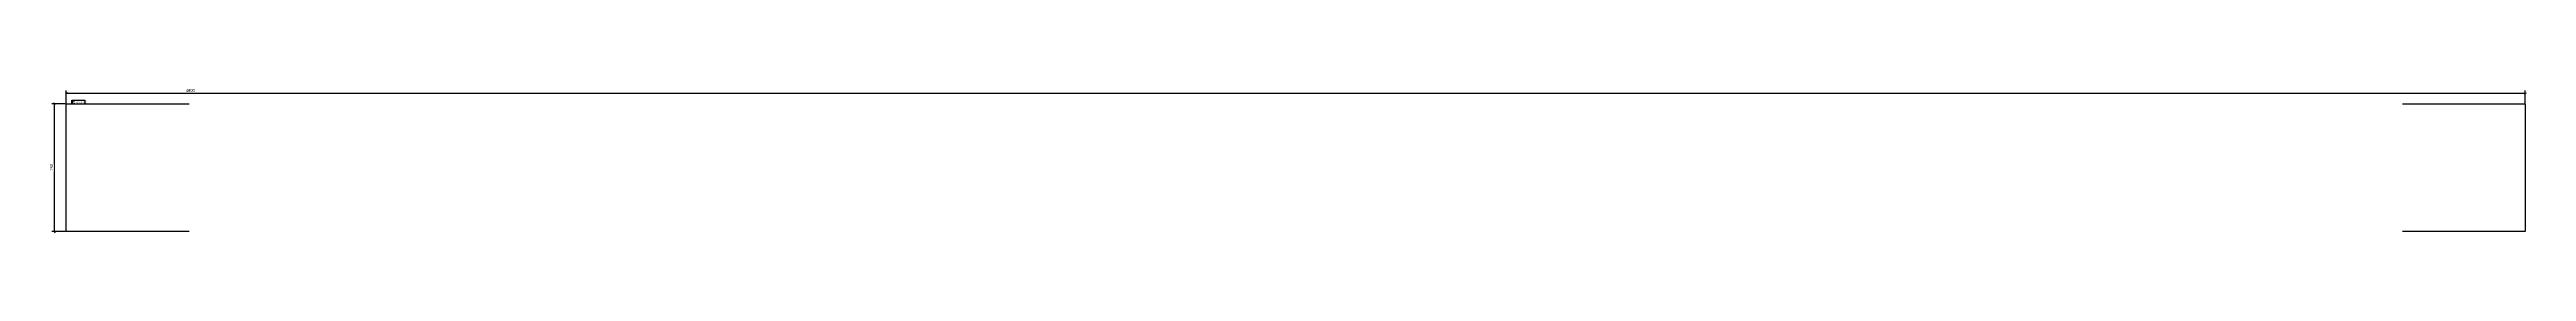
# Model space of a CAD drawing. Header units: millimetres. Extents: x 3 to 4838, y 4 to 287.
import ezdxf

# ---------------------------------------------------------------- set-up
doc = ezdxf.new("R2010")
doc.units = ezdxf.units.MM
for name, color, linetype in [('MÅLSÆTNING', 7, 'Continuous'), ('STÅL', 7, 'Continuous'), ('TEKST', 7, 'Continuous')]:
    doc.layers.add(name, color=color, linetype=linetype)
doc.styles.add('Arial Narrow', font='ARIALN.TTF', dxfattribs={"height": 0.2})

msp = doc.modelspace()

# ---------------------------------------------------------------- linework, layer by layer
at = {"layer": 'MÅLSÆTNING', "color": 7, "linetype": 'Continuous'}
for p, q in [((34.4, 256.8), (7.5, 256.8)), ((13.7, 254.5), (11.9, 259)), ((12.8, 6.8), (12.8, 256.8)), ((38.1, 278.8), (33.6, 277)), ((35.9, 258.3), (35.9, 283.3)), ((35.9, 277.9), (4835.9, 277.9)), ((4833.6, 277), (4838.1, 278.8)), ((4835.9, 258.3), (4835.9, 283.3)), ((34.4, 6.8), (7.5, 6.8)), ((11.9, 9), (13.7, 4.5))]:
    msp.add_line(p, q, dxfattribs=at)
at = {"layer": 'STÅL', "color": 2, "linetype": 'Continuous'}
for p, q in [((35.9, 6.8), (35.9, 256.8)), ((35.9, 256.8), (275.9, 256.8)), ((4595.9, 256.8), (4835.9, 256.8)), ((4835.9, 256.8), (4835.9, 6.8)), ((275.9, 6.8), (35.9, 6.8)), ((4835.9, 6.8), (4595.9, 6.8))]:
    msp.add_line(p, q, dxfattribs=at)

# ---------------------------------------------------------------- next in the draw order: wipeouts: each hides what was drawn before it
at = {"color": 0}
for points, layer in [([(4603.7, 279.1), (4603.7, 287.5), (268.1, 287.5), (268.1, 279.1)], 'MÅLSÆTNING'), ([(11.7, 138.4), (3.3, 138.4), (3.3, 125.1), (11.7, 125.1)], 'MÅLSÆTNING'), ([(52.7, 257.8), (52.7, 263.1), (47.9, 263.1), (47.9, 257.8)], 'TEKST')]:
    msp.add_wipeout(points, dxfattribs=at).dxf.layer = layer

# ---------------------------------------------------------------- next in the draw order: texts
at = {"layer": 'MÅLSÆTNING', "color": 3, "style": 'Arial Narrow'}
msp.add_text('4800', height=5.73, dxfattribs=at).set_placement((269.3, 280.3))
msp.add_text('250', height=5.73, rotation=90.0002, dxfattribs=at).set_placement((10.5, 126.3))

# ---------------------------------------------------------------- next in the draw order: wipeouts: each hides what was drawn before it
at = {"color": 0}
msp.add_wipeout([(52.7, 257.8), (52.7, 263.1), (47.9, 263.1), (47.9, 257.8)], dxfattribs=at).dxf.layer = 'TEKST'

# ---------------------------------------------------------------- next in the draw order: wipeouts: each hides what was drawn before it
msp.add_wipeout([(72.1, 257.8), (72.1, 261.6), (54.3, 261.6), (54.3, 257.8)], dxfattribs=at).dxf.layer = 'TEKST'

# ---------------------------------------------------------------- next in the draw order: wipeouts: each hides what was drawn before it
msp.add_wipeout([(72.1, 257.8), (72.1, 261.6), (54.3, 261.6), (54.3, 257.8)], dxfattribs=at).dxf.layer = 'TEKST'

# ---------------------------------------------------------------- next in the draw order: linework, layer by layer
at = {"layer": 'TEKST', "color": 7, "linetype": 'Continuous'}
for p, q in [((47, 264), (73, 264)), ((47, 256.9), (47, 264)), ((47, 256.9), (73, 256.9)), ((73, 256.9), (73, 264))]:
    msp.add_line(p, q, dxfattribs=at)

# ---------------------------------------------------------------- next in the draw order: texts
at = {"layer": 'TEKST', "color": 3, "style": 'Arial Narrow'}
for s, height, p in [('f6', 5.01, (47.9, 257.8)), ('FL35*250', 3.58, (54.3, 257.8))]:
    msp.add_text(s, height=height, dxfattribs=at).set_placement(p)

doc.saveas('drawing.dxf')
